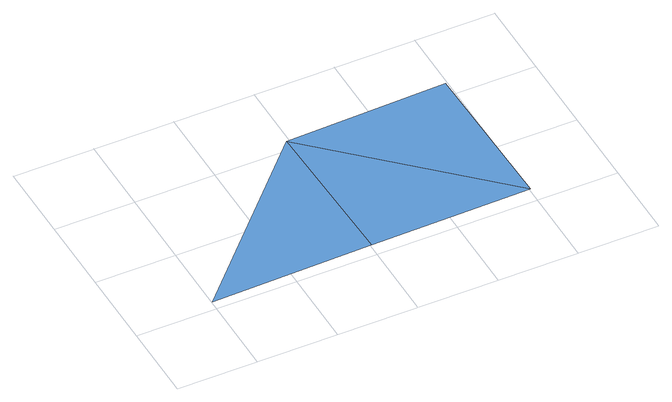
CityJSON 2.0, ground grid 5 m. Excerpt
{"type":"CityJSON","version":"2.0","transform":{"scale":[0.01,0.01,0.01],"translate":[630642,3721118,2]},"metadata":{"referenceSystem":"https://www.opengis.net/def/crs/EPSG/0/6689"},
"CityObjects":{
"waterbody1":{"type":"WaterBody","attributes":{"name":"福岡県津波浸水想定図","class":"1140","function":"2","WaterBodyTsunamiRiskAttribute.description":"1","WaterBodyTsunamiRiskAttribute.rank":"1"},"geometry":[{"type":"MultiSurface","lod":"1","boundaries":[[[0,1,2]],[[0,2,3]],[[3,4,0]]]}]}
},
"vertices":[
[983,1072,5],[2,53,11],[1002,72,17],[2001,91,17],[1982,1091,15]
]}
